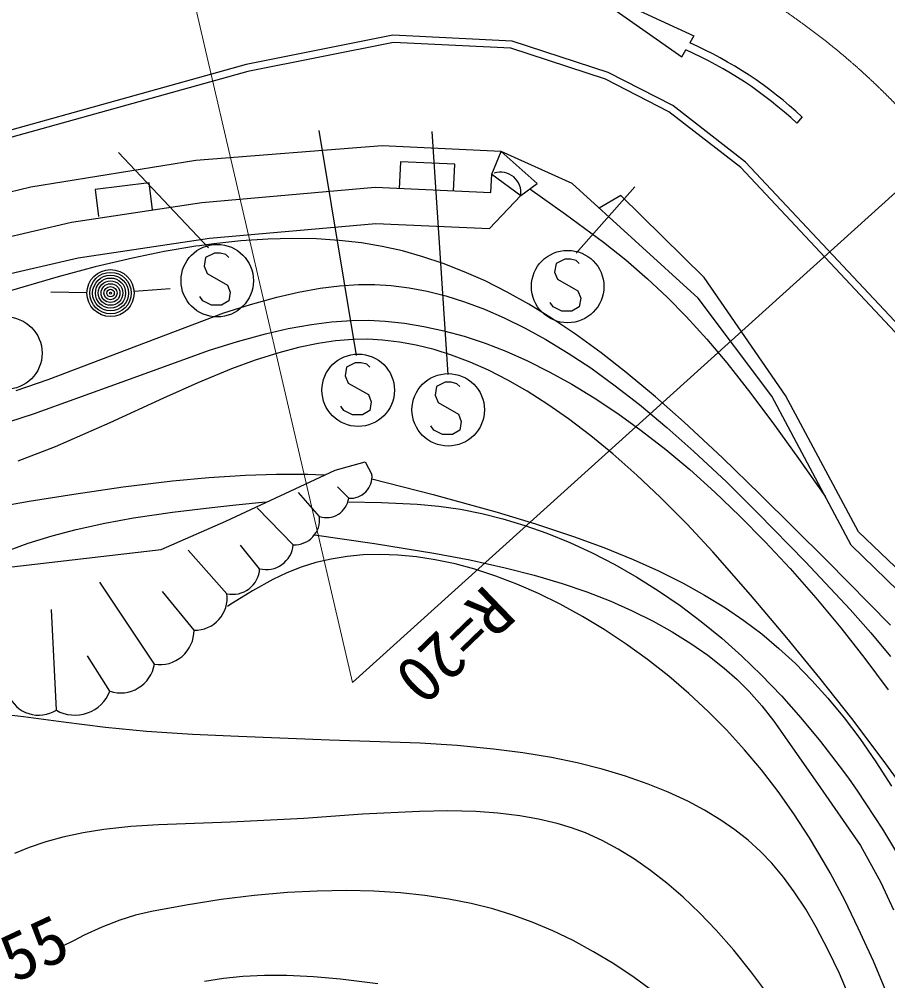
# Model space of a CAD drawing. Units: millimetres, scale not verified. Extents: x 40000 to 680000, y 20000 to 380000.
# Drawn here: x 285529 to 309494, y 304795 to 331343 of the extents above; entities that cross this region are included whole.
import ezdxf
from ezdxf.enums import TextEntityAlignment as Align

# ---------------------------------------------------------------- set-up
doc = ezdxf.new("R2010")
doc.units = ezdxf.units.MM
doc.header["$LTSCALE"] = 1000
doc.linetypes.add('CHAIN', pattern=[18.5, 12, -1.5, 3.5, -1.5])
for name, color, linetype, lineweight in [('M-BGD', 7, 'Continuous', 25), ('M-BGD-EXST', 7, 'Continuous', 25), ('M-BMK', 2, 'CHAIN', 13), ('M-BMK-SRVR', 3, 'Continuous', 25), ('M-STR-HTXT', 7, 'Continuous', 13)]:
    doc.layers.add(name, color=color, linetype=linetype, lineweight=lineweight)
doc.styles.add('ＭＳ ゴシック', font='')
doc.styles.get('ＭＳ ゴシック').set_extended_font_data('MS Gothic')

msp = doc.modelspace()

# ---------------------------------------------------------------- linework, layer by layer
at = {"layer": 'M-BGD'}
for p, q in [((300762, 332449), (304148, 330881)), ((300762, 332449), (303813, 330301)), ((304148, 330881), (304036, 330687)), ((303813, 330301), (303925, 330494)), ((307129, 328644), (306986, 328473)), ((295540, 327847), (290399, 327440)), ((298825, 327693), (295540, 327847)), ((298568, 327063), (298825, 327693)), ((300784, 326809), (298825, 327693)), ((299818, 326807), (298825, 327693)), ((290399, 327440), (285845, 326702)), ((296045, 327409), (296012, 326660)), ((297544, 327341), (296045, 327409)), ((297510, 326592), (297544, 327341)), ((289116, 326822), (287627, 326642)), ((289206, 326077), (289116, 326822)), ((298546, 326563), (298568, 327063)), ((298568, 327063), (299369, 326479)), ((299369, 326479), (299818, 326807)), ((304265, 323641), (300784, 326809)), ((285845, 326702), (282605, 325932)), ((287627, 326642), (287717, 325897)), ((290570, 326286), (295346, 326705)), ((295346, 326705), (298546, 326563)), ((299619, 326661), (300606, 325964)), ((286971, 325742), (290570, 326286)), ((298502, 325565), (299369, 326479)), ((302132, 326478), (301534, 326127)), ((304427, 324215), (302132, 326478)), ((282832, 324779), (286971, 325742)), ((300606, 325964), (301647, 325191)), ((290777, 325300), (295368, 325703)), ((295368, 325703), (298502, 325565)), ((287159, 324759), (290777, 325300)), ((291648, 325225), (290896, 325144)), ((292389, 325274), (291648, 325225)), ((293065, 325291), (292389, 325274)), ((293736, 325277), (293065, 325291)), ((294356, 325236), (293736, 325277)), ((294969, 325165), (294356, 325236)), ((290398, 325075), (289525, 324928)), ((290499, 325090), (290398, 325075)), ((290700, 325118), (290499, 325090)), ((290896, 325144), (290700, 325118)), ((295542, 325068), (294969, 325165)), ((296103, 324944), (295542, 325068)), ((296670, 324786), (296103, 324944)), ((301647, 325191), (302266, 324697)), ((283214, 323841), (287159, 324759)), ((288650, 324749), (287624, 324506)), ((289525, 324928), (288650, 324749)), ((297224, 324601), (296670, 324786)), ((302266, 324697), (302868, 324177)), ((287624, 324506), (286601, 324233)), ((297807, 324373), (297224, 324601)), ((286601, 324233), (285250, 323834)), ((298381, 324116), (297807, 324373)), ((302868, 324177), (303407, 323670)), ((306669, 320957), (304427, 324215)), ((288696, 323832), (289693, 323910)), ((293238, 323807), (293837, 323914)), ((293837, 323914), (294365, 323979)), ((294365, 323979), (294894, 324015)), ((294894, 324015), (295339, 324019)), ((295339, 324019), (295788, 323993)), ((295788, 323993), (296286, 323928)), ((296286, 323928), (296782, 323833)), ((298991, 323809), (298381, 324116)), ((287398, 323791), (286398, 323805)), ((291908, 323467), (292636, 323669)), ((292636, 323669), (293238, 323807)), ((296782, 323833), (297302, 323702)), ((297302, 323702), (297818, 323541)), ((299592, 323472), (298991, 323809)), ((303407, 323670), (303928, 323138)), ((306299, 320936), (304265, 323641)), ((291177, 323233), (291908, 323467)), ((297818, 323541), (298363, 323338)), ((300239, 323074), (299592, 323472)), ((288772, 322329), (291177, 323233)), ((298363, 323338), (298907, 323103)), ((298907, 323103), (299486, 322818)), ((303928, 323138), (304499, 322508)), ((292954, 322802), (293589, 322914)), ((293589, 322914), (294146, 322984)), ((294146, 322984), (294701, 323023)), ((294701, 323023), (295162, 323030)), ((295162, 323030), (295625, 323007)), ((295625, 323007), (296159, 322951)), ((296159, 322951), (296695, 322863)), ((296695, 322863), (297248, 322742)), ((300877, 322645), (300239, 323074)), ((291552, 322449), (292323, 322659)), ((292323, 322659), (292954, 322802)), ((297248, 322742), (297802, 322589)), ((297802, 322589), (298381, 322397)), ((299486, 322818), (300060, 322502)), ((301582, 322132), (300877, 322645)), ((286327, 321392), (288772, 322329)), ((290778, 322207), (291552, 322449)), ((293777, 322392), (293235, 322280)), ((294257, 322463), (293777, 322392)), ((294735, 322503), (294257, 322463)), ((295144, 322509), (294735, 322503)), ((295554, 322485), (295144, 322509)), ((296021, 322429), (295554, 322485)), ((296486, 322343), (296021, 322429)), ((296976, 322220), (296486, 322343)), ((298381, 322397), (298955, 322174)), ((300060, 322502), (300680, 322124)), ((304499, 322508), (305050, 321856)), ((288367, 321336), (290778, 322207)), ((292691, 322136), (292043, 321930)), ((293235, 322280), (292691, 322136)), ((297458, 322068), (296976, 322220)), ((297968, 321875), (297458, 322068)), ((298955, 322174), (299556, 321908)), ((300680, 322124), (301297, 321714)), ((302276, 321590), (301582, 322132)), ((292043, 321930), (291387, 321690)), ((298473, 321650), (297968, 321875)), ((299556, 321908), (300152, 321611)), ((305050, 321856), (305720, 321007)), ((291387, 321690), (290454, 321306)), ((299014, 321376), (298473, 321650)), ((300152, 321611), (300776, 321266)), ((301297, 321714), (301973, 321224)), ((303082, 320918), (302276, 321590)), ((285442, 321093), (286327, 321392)), ((285925, 320448), (288367, 321336)), ((290454, 321306), (289510, 320884)), ((299546, 321073), (299014, 321376)), ((300776, 321266), (301397, 320887)), ((300118, 320709), (299546, 321073)), ((301973, 321224), (302644, 320702)), ((305720, 321007), (306370, 320136)), ((289510, 320884), (288026, 320199)), ((300685, 320314), (300118, 320709)), ((301397, 320887), (302048, 320454)), ((302644, 320702), (303401, 320070)), ((303875, 320217), (303082, 320918)), ((308481, 316823), (306299, 320936)), ((308686, 317193), (306669, 320957)), ((284764, 320077), (285925, 320448)), ((302048, 320454), (302693, 319988)), ((288026, 320199), (286524, 319539)), ((301302, 319844), (300685, 320314)), ((304936, 319229), (303875, 320217)), ((302693, 319988), (303367, 319463)), ((303401, 320070), (304144, 319411)), ((306370, 320136), (307031, 319214)), ((301906, 319347), (301302, 319844)), ((286524, 319539), (285489, 319138)), ((303367, 319463), (304031, 318907)), ((304144, 319411), (305042, 318569)), ((294250, 318896), (295070, 319124)), ((295070, 319124), (295262, 318772)), ((302572, 318755), (301906, 319347)), ((305977, 318219), (304936, 319229)), ((307031, 319214), (307773, 318158)), ((291228, 317483), (294250, 318896)), ((304031, 318907), (304727, 318283)), ((288397, 318429), (289761, 318596)), ((289761, 318596), (290763, 318690)), ((290763, 318690), (291771, 318756)), ((291771, 318756), (292631, 318783)), ((292631, 318783), (293495, 318780)), ((293495, 318780), (293714, 318774)), ((293714, 318774), (293965, 318765)), ((295261, 318656), (296951, 318219)), ((303222, 318138), (302572, 318755)), ((287038, 318233), (288397, 318429)), ((294623, 318118), (294309, 318435)), ((305042, 318569), (305914, 317709)), ((285800, 318039), (287038, 318233)), ((293810, 317612), (293239, 318274)), ((296951, 318219), (298719, 317732)), ((303955, 317398), (303222, 318138)), ((304727, 318283), (305407, 317633)), ((307811, 316397), (305977, 318219)), ((284591, 317820), (285800, 318039)), ((289762, 317734), (290846, 317863)), ((290846, 317863), (291502, 317932)), ((291502, 317932), (292322, 318014)), ((293090, 316829), (292096, 317856)), ((294598, 318016), (295527, 318001)), ((295527, 318001), (296506, 317956)), ((296506, 317956), (297107, 317900)), ((297107, 317900), (297704, 317814)), ((297704, 317814), (298292, 317697)), ((287890, 317432), (288686, 317576)), ((288686, 317576), (289762, 317734)), ((298292, 317697), (298875, 317550)), ((298719, 317732), (299778, 317411)), ((298875, 317550), (299484, 317365)), ((305407, 317633), (306115, 316914)), ((305914, 317709), (307222, 316364)), ((286433, 317081), (287102, 317258)), ((287102, 317258), (287890, 317432)), ((289444, 316698), (291228, 317483)), ((299484, 317365), (300090, 317149)), ((299778, 317411), (300820, 317064)), ((304665, 316637), (303955, 317398)), ((285773, 316876), (286433, 317081)), ((293675, 317103), (295331, 316867)), ((300090, 317149), (300718, 316893)), ((300820, 317064), (301657, 316755)), ((312737, 313294), (308686, 317193)), ((284849, 316539), (285773, 316876)), ((292163, 316172), (291631, 316821)), ((295331, 316867), (296972, 316602)), ((300718, 316893), (301339, 316607)), ((301657, 316755), (302472, 316423)), ((306115, 316914), (306801, 316174)), ((312128, 313284), (308481, 316823)), ((284602, 316145), (289444, 316698)), ((291259, 315482), (290187, 316685)), ((294574, 316510), (294132, 316439)), ((295022, 316552), (294574, 316510)), ((295500, 316566), (295022, 316552)), ((295979, 316549), (295500, 316566)), ((296491, 316500), (295979, 316549)), ((297007, 316420), (296491, 316500)), ((296972, 316602), (297961, 316414)), ((301339, 316607), (301961, 316287)), ((305710, 315448), (304665, 316637)), ((293308, 316215), (292917, 316062)), ((293716, 316341), (293308, 316215)), ((294132, 316439), (293716, 316341)), ((297554, 316303), (297007, 316420)), ((298103, 316155), (297554, 316303)), ((297961, 316414), (298940, 316198)), ((298940, 316198), (299734, 315993)), ((301961, 316287), (302568, 315941)), ((302472, 316423), (303169, 316109)), ((307222, 316364), (308460, 315048)), ((309573, 314613), (307811, 316397)), ((292917, 316062), (292530, 315878)), ((298680, 315967), (298103, 316155)), ((299255, 315748), (298680, 315967)), ((299734, 315993), (300514, 315762)), ((302568, 315941), (303173, 315561)), ((303169, 316109), (303845, 315771)), ((306801, 316174), (307514, 315364)), ((289258, 313535), (287757, 315801)), ((292530, 315878), (291969, 315564)), ((299859, 315484), (299255, 315748)), ((300514, 315762), (301189, 315532)), ((303845, 315771), (304440, 315441)), ((290353, 314476), (289481, 315546)), ((291969, 315564), (291412, 315217)), ((300452, 315193), (299859, 315484)), ((301189, 315532), (301853, 315274)), ((303173, 315561), (303764, 315153)), ((304440, 315441), (305014, 315089)), ((306710, 314265), (305710, 315448)), ((291344, 315174), (291276, 315130)), ((291412, 315217), (291344, 315174)), ((301069, 314855), (300452, 315193)), ((301853, 315274), (302444, 315013)), ((303764, 315153), (304346, 314716)), ((307514, 315364), (308199, 314541)), ((286553, 312266), (286415, 315046)), ((302444, 315013), (303024, 314724)), ((305014, 315089), (305523, 314742)), ((308460, 315048), (309028, 314404)), ((301668, 314493), (301069, 314855)), ((303024, 314724), (303546, 314432)), ((304346, 314716), (304912, 314253)), ((305523, 314742), (306016, 314371)), ((302280, 314087), (301668, 314493)), ((303546, 314432), (304058, 314110)), ((306016, 314371), (306491, 313973)), ((308199, 314541), (308866, 313691)), ((309028, 314404), (309571, 313744)), ((302868, 313662), (302280, 314087)), ((304058, 314110), (304527, 313781)), ((304912, 314253), (305466, 313760)), ((307624, 313153), (306710, 314265)), ((306491, 313973), (306945, 313554)), ((288029, 312791), (287411, 313768)), ((303451, 313202), (302868, 313662)), ((304527, 313781), (304985, 313423)), ((305466, 313760), (306000, 313243)), ((306945, 313554), (307403, 313090)), ((308866, 313691), (309506, 312825)), ((304985, 313423), (305337, 313116)), ((304004, 312728), (303451, 313202)), ((305337, 313116), (305673, 312782)), ((306000, 313243), (306559, 312661)), ((307403, 313090), (307843, 312600)), ((308499, 312040), (307624, 313153)), ((305673, 312782), (306021, 312385)), ((304541, 312229), (304004, 312728)), ((306559, 312661), (307099, 312056)), ((307843, 312600), (308291, 312056)), ((285648, 312087), (284544, 312207)), ((305044, 311720), (304541, 312229)), ((306021, 312385), (306350, 311964)), ((286748, 311937), (285648, 312087)), ((287910, 311792), (286748, 311937)), ((306350, 311964), (307554, 310246)), ((307099, 312056), (307639, 311405)), ((308291, 312056), (308720, 311485)), ((309367, 310889), (308499, 312040)), ((289038, 311681), (287910, 311792)), ((290311, 311595), (289038, 311681)), ((305540, 311174), (305044, 311720)), ((291583, 311539), (290311, 311595)), ((294092, 311440), (291583, 311539)), ((296595, 311351), (294092, 311440)), ((307639, 311405), (308155, 310734)), ((308720, 311485), (309166, 310840)), ((297610, 311287), (296595, 311351)), ((298615, 311193), (297610, 311287)), ((299422, 311089), (298615, 311193)), ((306008, 310616), (305540, 311174)), ((300220, 310956), (299422, 311089)), ((300920, 310811), (300220, 310956)), ((310199, 309734), (309367, 310889)), ((301616, 310635), (300920, 310811)), ((302254, 310444), (301616, 310635)), ((306469, 310017), (306008, 310616)), ((308155, 310734), (308409, 310386)), ((309166, 310840), (309594, 310168)), ((302886, 310223), (302254, 310444)), ((308409, 310386), (308660, 310029)), ((303438, 310001), (302886, 310223)), ((307554, 310246), (308738, 308533)), ((303976, 309752), (303438, 310001)), ((306903, 309404), (306469, 310017)), ((308660, 310029), (309351, 308981)), ((304442, 309504), (303976, 309752)), ((295000, 309393), (293384, 309280)), ((296576, 309473), (295000, 309393)), ((297355, 309484), (296576, 309473)), ((298124, 309465), (297355, 309484)), ((298736, 309421), (298124, 309465)), ((299341, 309349), (298736, 309421)), ((299860, 309258), (299341, 309349)), ((304886, 309234), (304442, 309504)), ((307337, 308738), (306903, 309404)), ((288605, 309051), (287861, 308970)), ((289369, 309104), (288605, 309051)), ((291356, 309176), (289369, 309104)), ((293384, 309280), (291356, 309176)), ((300371, 309138), (299860, 309258)), ((300766, 309022), (300371, 309138)), ((301154, 308876), (300766, 309022)), ((305277, 308963), (304886, 309234)), ((286734, 308762), (286260, 308632)), ((287291, 308880), (286734, 308762)), ((287861, 308970), (287291, 308880)), ((301611, 308665), (301154, 308876)), ((305643, 308673), (305277, 308963)), ((309351, 308981), (309849, 308157)), ((286260, 308632), (285804, 308476)), ((302054, 308428), (301611, 308665)), ((305980, 308364), (305643, 308673)), ((307744, 308058), (307337, 308738)), ((308738, 308533), (309299, 307509)), ((285804, 308476), (285396, 308306)), ((302508, 308150), (302054, 308428)), ((306293, 308038), (305980, 308364)), ((302949, 307844), (302508, 308150)), ((306616, 307654), (306293, 308038)), ((307902, 307777), (307744, 308058)), ((303402, 307491), (302949, 307844)), ((308306, 307019), (307902, 307777)), ((303846, 307108), (303402, 307491)), ((306915, 307253), (306616, 307654)), ((309299, 307509), (309655, 306756)), ((292929, 307228), (292016, 307147)), ((293751, 307272), (292929, 307228)), ((294566, 307286), (293751, 307272)), ((295311, 307269), (294566, 307286)), ((296045, 307223), (295311, 307269)), ((296721, 307152), (296045, 307223)), ((307230, 306774), (306915, 307253)), ((291103, 307035), (290132, 306887)), ((292016, 307147), (291103, 307035)), ((297384, 307051), (296721, 307152)), ((297999, 306929), (297384, 307051)), ((298600, 306778), (297999, 306929)), ((304310, 306665), (303846, 307108)), ((308682, 306252), (308306, 307019)), ((289177, 306712), (288736, 306606)), ((290132, 306887), (289177, 306712)), ((299148, 306610), (298600, 306778)), ((304763, 306191), (304310, 306665)), ((307523, 306275), (307230, 306774)), ((288305, 306471), (287809, 306275)), ((288736, 306606), (288305, 306471)), ((299682, 306414), (299148, 306610)), ((300256, 306171), (299682, 306414)), ((287809, 306275), (287323, 306050)), ((300813, 305904), (300256, 306171)), ((305248, 305636), (304763, 306191)), ((307854, 305644), (307523, 306275)), ((309097, 305332), (308682, 306252)), ((287022, 305900), (286721, 305747)), ((287323, 306050), (287022, 305900)), ((301379, 305597), (300813, 305904)), ((301933, 305263), (301379, 305597)), ((305716, 305055), (305248, 305636)), ((308161, 304992), (307854, 305644)), ((309483, 304404), (309097, 305332)), ((302498, 304886), (301933, 305263)), ((306237, 304356), (305716, 305055)), ((290644, 304781), (291166, 304864)), ((291166, 304864), (291697, 304918)), ((291697, 304918), (292300, 304947)), ((292300, 304947), (292916, 304946)), ((292916, 304946), (293651, 304911)), ((293651, 304911), (294391, 304846)), ((294391, 304846), (295428, 304716)), ((303045, 304485), (302498, 304886)), ((308653, 303831), (308161, 304992))]:
    msp.add_line(p, q, dxfattribs=at)
for radius in [650, 572, 494, 416, 338, 260, 182, 104, 26]:
    msp.add_circle((288048, 323782), radius, dxfattribs=at)
for centre, radius, start, end in [((299570, 320564), 11065, 46.9022, 66.1895), ((299512, 320483), 10940, 46.9091, 66.2137), ((298811, 326556), 563, 352.1755, 108.0559), ((294663, 318718), 601, 266.1089, 5.2095), ((294001, 318211), 629, 252.413, 351.5136), ((293117, 317528), 699, 267.7935, 6.894), ((292346, 316896), 746, 255.8039, 354.9045), ((291417, 316212), 747, 257.8118, 356.9124), ((290378, 315365), 889, 268.4259, 7.5265), ((289405, 314472), 949, 261.1392, 0.2397), ((288326, 313687), 944, 251.6191, 350.7197), ((287067, 313158), 1029, 240.0554, 339.1559), ((286070, 313042), 914, 202.8179, 301.9185)]:
    msp.add_arc(centre, radius, start, end, dxfattribs=at)
at = {"layer": 'M-BGD-EXST'}
for p, q in [((294833, 322062), (293808, 328275)), ((297369, 321535), (296919, 328241)), ((290754, 325035), (288265, 327662)), ((300895, 324888), (302519, 326720)), ((290673, 324764), (290633, 324524)), ((290913, 324884), (290673, 324764)), ((291073, 324884), (290913, 324884)), ((291233, 324844), (291073, 324884)), ((291313, 324764), (291233, 324844)), ((300581, 324722), (300341, 324602)), ((300741, 324722), (300581, 324722)), ((300901, 324682), (300741, 324722)), ((300981, 324602), (300901, 324682)), ((290633, 324524), (290713, 324324)), ((300341, 324602), (300301, 324362)), ((290713, 324324), (291273, 324004)), ((300301, 324362), (300381, 324162)), ((300381, 324162), (300941, 323842)), ((291273, 324004), (291353, 323804)), ((290593, 323564), (290513, 323684)), ((291353, 323804), (291313, 323564)), ((300941, 323842), (301021, 323642)), ((301021, 323642), (300981, 323402)), ((290833, 323444), (290593, 323564)), ((291113, 323444), (290833, 323444)), ((291313, 323564), (291113, 323444)), ((300261, 323402), (300181, 323522)), ((300501, 323282), (300261, 323402)), ((300981, 323402), (300781, 323282)), ((300781, 323282), (300501, 323282)), ((294802, 321859), (294562, 321739)), ((294962, 321859), (294802, 321859)), ((295122, 321819), (294962, 321859)), ((295202, 321739), (295122, 321819)), ((294562, 321739), (294522, 321499)), ((294522, 321499), (294602, 321299)), ((294602, 321299), (295162, 320979)), ((297286, 321319), (297046, 321199)), ((297446, 321319), (297286, 321319)), ((297606, 321279), (297446, 321319)), ((297686, 321199), (297606, 321279)), ((295162, 320979), (295242, 320779)), ((297046, 321199), (297006, 320959)), ((295242, 320779), (295202, 320539)), ((297006, 320959), (297086, 320759)), ((297086, 320759), (297646, 320439)), ((294482, 320539), (294402, 320659)), ((294722, 320419), (294482, 320539)), ((295202, 320539), (295002, 320419)), ((297646, 320439), (297726, 320239)), ((295002, 320419), (294722, 320419)), ((297726, 320239), (297686, 319999)), ((296966, 319999), (296886, 320119)), ((297206, 319879), (296966, 319999)), ((297686, 319999), (297486, 319879)), ((297486, 319879), (297206, 319879))]:
    msp.add_line(p, q, dxfattribs=at)
for centre in [(290993, 324124), (300661, 323962), (285159, 322125), (294882, 321099), (297366, 320559)]:
    msp.add_circle(centre, 1000, dxfattribs=at)
at = {"layer": 'M-BMK'}
msp.add_arc((295665, 315397), 19551, 39.0142, 107.6152, dxfattribs=at)
at = {"layer": 'M-BMK-SRVR'}
for p, q in [((295838, 330903), (291787, 330092)), ((299133, 330741), (295838, 330903)), ((295853, 330702), (291833, 329898)), ((299096, 330542), (295853, 330702)), ((301702, 329691), (299096, 330542)), ((301779, 329876), (299133, 330741)), ((291787, 330092), (266392, 323018)), ((291833, 329898), (266471, 322833)), ((303562, 328958), (301779, 329876)), ((303453, 328789), (301702, 329691)), ((305572, 327393), (303562, 328958)), ((305437, 327245), (303453, 328789)), ((327467, 304049), (305572, 327393)), ((327323, 303911), (305437, 327245))]:
    msp.add_line(p, q, dxfattribs=at)
at = {"layer": 'M-STR-HTXT'}
for p, q in [((294722, 313031), (289829, 334112)), ((310665, 327423), (294722, 313031))]:
    msp.add_line(p, q, dxfattribs=at)

# ---------------------------------------------------------------- texts
at = {"layer": 'M-BGD', "style": 'ＭＳ ゴシック'}
msp.add_text('55', height=1320, rotation=25, dxfattribs=at).set_placement((285567, 304367), align=Align.BOTTOM_LEFT)
at = {"layer": 'M-STR-HTXT', "style": 'ＭＳ ゴシック'}
msp.add_text('R=20', height=1320, rotation=224, dxfattribs=at).set_placement((298114, 316054), align=Align.BOTTOM_LEFT)

doc.saveas('drawing.dxf')
